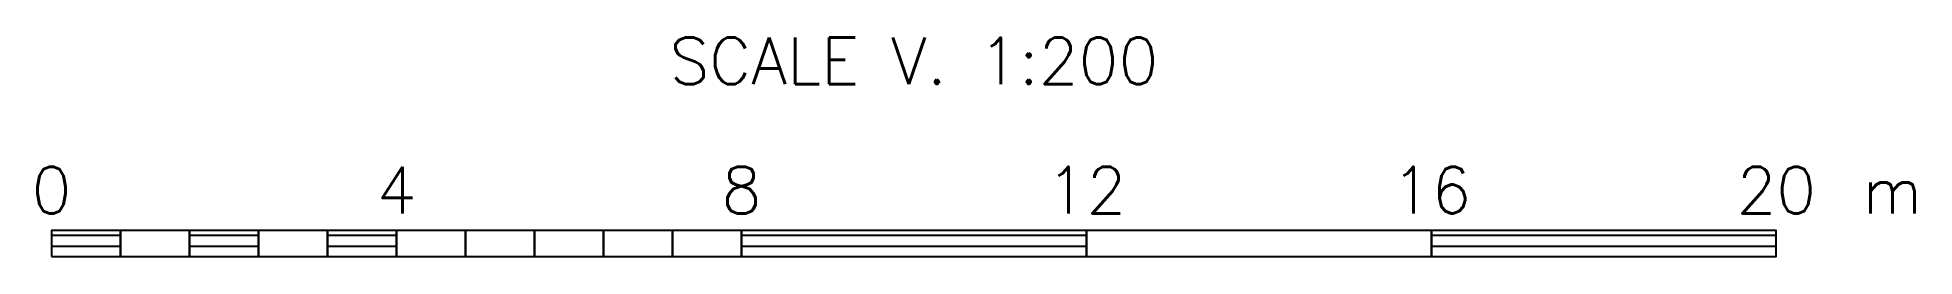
# Model space of a CAD drawing. Header units: metres. Extents: x 9 to 118, y 268 to 281.
import ezdxf
from ezdxf.enums import TextEntityAlignment as Align

# ---------------------------------------------------------------- set-up
doc = ezdxf.new("R2010")
doc.units = ezdxf.units.M
doc.styles.get("Standard").update_dxf_attribs({"font": 'Simplex.shx'})

msp = doc.modelspace()

# ---------------------------------------------------------------- hatches: boundary and pattern name
at = {"linetype": 'Continuous'}
h = msp.add_hatch(dxfattribs=at)
h.set_pattern_fill('LINE', color=1, scale=0.2, style=0)
h.paths.add_polyline_path([(10, 268), (14, 268), (14, 269.5), (10, 269.5)])
h = msp.add_hatch(dxfattribs=at)
h.set_pattern_fill('LINE', color=1, scale=0.2, style=0)
h.paths.add_polyline_path([(18, 268), (22, 268), (22, 269.5), (18, 269.5)])
h = msp.add_hatch(dxfattribs=at)
h.set_pattern_fill('LINE', color=1, scale=0.2, style=0)
h.paths.add_polyline_path([(26, 268), (30, 268), (30, 269.5), (26, 269.5)])
h = msp.add_hatch(dxfattribs=at)
h.set_pattern_fill('LINE', color=1, scale=0.2, style=0)
h.paths.add_polyline_path([(50, 268), (70, 268), (70, 269.5), (50, 269.5)])
h = msp.add_hatch(dxfattribs=at)
h.set_pattern_fill('LINE', color=1, scale=0.2, style=0)
h.paths.add_polyline_path([(90, 268), (110, 268), (110, 269.5), (90, 269.5)])

# ---------------------------------------------------------------- linework, layer by layer
at = {"color": 2, "linetype": 'Continuous'}
for points in [[(10, 268), (14, 268), (14, 269.5), (10, 269.5)], [(14, 268), (18, 268), (18, 269.5), (14, 269.5)], [(18, 268), (22, 268), (22, 269.5), (18, 269.5)], [(22, 268), (26, 268), (26, 269.5), (22, 269.5)], [(26, 268), (30, 268), (30, 269.5), (26, 269.5)], [(30, 268), (34, 268), (34, 269.5), (30, 269.5)], [(34, 268), (38, 268), (38, 269.5), (34, 269.5)], [(38, 268), (42, 268), (42, 269.5), (38, 269.5)], [(42, 268), (46, 268), (46, 269.5), (42, 269.5)], [(46, 268), (50, 268), (50, 269.5), (46, 269.5)], [(50, 268), (70, 268), (70, 269.5), (50, 269.5)], [(70, 268), (90, 268), (90, 269.5), (70, 269.5)], [(90, 268), (110, 268), (110, 269.5), (90, 269.5)]]:
    msp.add_lwpolyline(points, close=True, dxfattribs=at)

# ---------------------------------------------------------------- texts
at = {"color": 3, "linetype": 'Continuous'}
msp.add_text('SCALE V. 1:200', height=2.7, dxfattribs=at).set_placement((60, 278), align=Align.CENTER)
at = {"color": 2, "linetype": 'Continuous'}
for s, p in [('0', (10, 270.5)), ('4', (30, 270.5)), ('8', (50, 270.5)), ('12', (70, 270.5)), ('16', (90, 270.5)), ('20', (110, 270.5))]:
    msp.add_text(s, height=2.7, dxfattribs=at).set_placement(p, align=Align.CENTER)
msp.add_text('m', height=2.7, dxfattribs=at).set_placement((115, 270.5))

doc.saveas('drawing.dxf')
